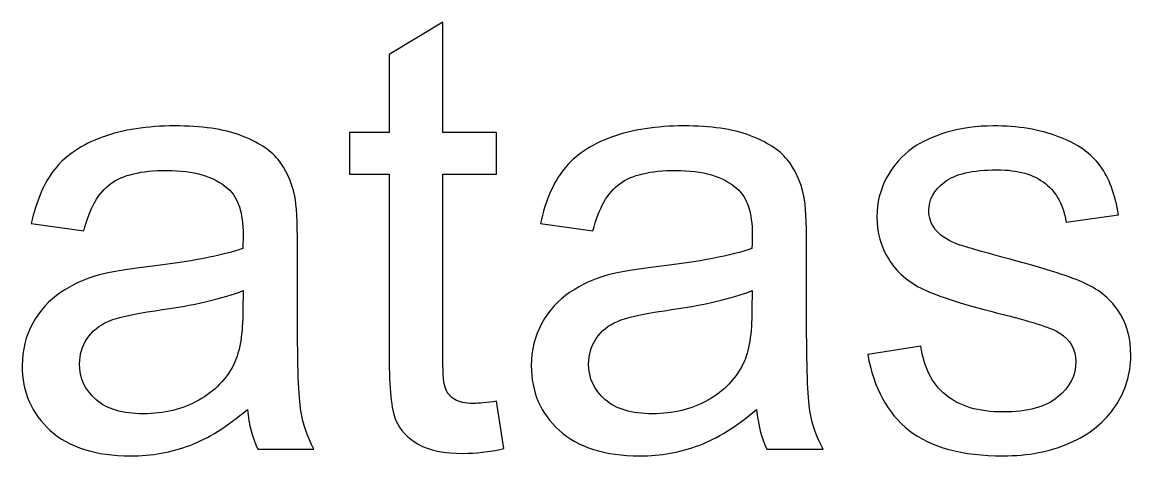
# Model space of a CAD drawing. Header units: centimetres. Extents: x -93 to 10, y -23 to 17.
# Drawn here: x 2.51 to 5.585, y -1.681 to -0.477 of the extents above; entities that cross this region are included whole.
import ezdxf

# ---------------------------------------------------------------- set-up
doc = ezdxf.new("R2010")
doc.units = ezdxf.units.CM
doc.header["$MEASUREMENT"] = 0
doc.layers.add('CASE_LAYER', color=7, linetype='Continuous')

msp = doc.modelspace()

# ---------------------------------------------------------------- linework, layer by layer
at = {"layer": 'CASE_LAYER', "color": 250}
for points, knots in [([(3.82598, -1.52921), (3.82598, -1.52921), (3.8463, -1.66073), (3.8463, -1.66073), (3.80453, -1.66948), (3.76699, -1.67399), (3.73425, -1.67399), (3.68035, -1.67399), (3.63858, -1.66553), (3.60867, -1.64831), (3.57903, -1.6311), (3.55815, -1.6088), (3.54601, -1.58086), (3.53388, -1.55292), (3.52795, -1.49422), (3.52795, -1.40475), (3.52795, -1.40475), (3.52795, -0.89845), (3.52795, -0.89845), (3.52795, -0.89845), (3.41788, -0.89845), (3.41788, -0.89845), (3.41788, -0.89845), (3.41788, -0.7833), (3.41788, -0.7833), (3.41788, -0.7833), (3.52795, -0.7833), (3.52795, -0.7833), (3.52795, -0.7833), (3.52795, -0.56599), (3.52795, -0.56599), (3.52795, -0.56599), (3.67696, -0.47653), (3.67696, -0.47653), (3.67696, -0.47653), (3.67696, -0.7833), (3.67696, -0.7833), (3.67696, -0.7833), (3.82598, -0.7833), (3.82598, -0.7833), (3.82598, -0.7833), (3.82598, -0.89845), (3.82598, -0.89845), (3.82598, -0.89845), (3.67696, -0.89845), (3.67696, -0.89845), (3.67696, -0.89845), (3.67696, -1.41322), (3.67696, -1.41322), (3.67696, -1.45584), (3.6795, -1.48321), (3.68486, -1.49535), (3.68994, -1.50748), (3.69841, -1.51708), (3.71026, -1.52442), (3.72212, -1.53147), (3.73905, -1.53514), (3.76106, -1.53514), (3.77743, -1.53514), (3.79916, -1.53316), (3.82598, -1.52921)], [0, 0, 0, 0, 0.05, 0.05, 0.05, 0.1, 0.1, 0.1, 0.15, 0.15, 0.15, 0.2, 0.2, 0.2, 0.25, 0.25, 0.25, 0.3, 0.3, 0.3, 0.35, 0.35, 0.35, 0.4, 0.4, 0.4, 0.45, 0.45, 0.45, 0.5, 0.5, 0.5, 0.55, 0.55, 0.55, 0.6, 0.6, 0.6, 0.65, 0.65, 0.65, 0.7, 0.7, 0.7, 0.75, 0.75, 0.75, 0.8, 0.8, 0.8, 0.85, 0.85, 0.85, 0.9, 0.9, 0.9, 0.95, 0.95, 0.95, 1, 1, 1, 1]), ([(3.13482, -1.55207), (3.0795, -1.5992), (3.02616, -1.63222), (2.97508, -1.6517), (2.924, -1.67117), (2.86925, -1.68077), (2.81055, -1.68077), (2.71403, -1.68077), (2.6398, -1.65734), (2.58787, -1.61021), (2.53594, -1.56336), (2.50998, -1.50325), (2.50998, -1.43015), (2.50998, -1.38726), (2.51986, -1.34803), (2.53933, -1.31247), (2.55909, -1.27691), (2.58477, -1.24869), (2.61638, -1.22724), (2.64827, -1.20579), (2.68383, -1.18942), (2.72362, -1.17841), (2.75297, -1.17079), (2.79728, -1.16345), (2.85627, -1.15612), (2.97649, -1.14201), (3.06539, -1.12479), (3.12212, -1.10503), (3.12268, -1.08471), (3.12297, -1.07173), (3.12297, -1.06637), (3.12297, -1.00597), (3.10885, -0.96336), (3.08063, -0.93852), (3.04253, -0.90494), (2.98581, -0.88829), (2.91073, -0.88829), (2.84046, -0.88829), (2.78853, -0.90071), (2.75523, -0.92526), (2.72165, -0.94981), (2.69709, -0.99327), (2.68101, -1.05593), (2.68101, -1.05593), (2.53538, -1.03561), (2.53538, -1.03561), (2.54864, -0.97324), (2.57038, -0.92272), (2.60086, -0.88434), (2.63134, -0.84595), (2.67536, -0.8166), (2.73294, -0.79572), (2.79023, -0.77512), (2.85711, -0.76468), (2.93275, -0.76468), (3.00782, -0.76468), (3.06906, -0.77342), (3.11619, -0.7912), (3.16304, -0.80898), (3.19775, -0.831), (3.21977, -0.85781), (3.24178, -0.88462), (3.2573, -0.91849), (3.26633, -0.95941), (3.27113, -0.98481), (3.27367, -1.03053), (3.27367, -1.09629), (3.27367, -1.09629), (3.27367, -1.29384), (3.27367, -1.29384), (3.27367, -1.43185), (3.27678, -1.51905), (3.28299, -1.55602), (3.28891, -1.593), (3.30133, -1.62827), (3.31939, -1.66214), (3.31939, -1.66214), (3.16361, -1.66214), (3.16361, -1.66214), (3.14865, -1.63081), (3.13905, -1.59412), (3.13482, -1.55207)], [0, 0, 0, 0, 0.037037, 0.037037, 0.037037, 0.0740741, 0.0740741, 0.0740741, 0.1111111, 0.1111111, 0.1111111, 0.1481481, 0.1481481, 0.1481481, 0.1851852, 0.1851852, 0.1851852, 0.2222222, 0.2222222, 0.2222222, 0.2592593, 0.2592593, 0.2592593, 0.2962963, 0.2962963, 0.2962963, 0.3333333, 0.3333333, 0.3333333, 0.3703704, 0.3703704, 0.3703704, 0.4074074, 0.4074074, 0.4074074, 0.4444444, 0.4444444, 0.4444444, 0.4814815, 0.4814815, 0.4814815, 0.5185185, 0.5185185, 0.5185185, 0.5555556, 0.5555556, 0.5555556, 0.5925926, 0.5925926, 0.5925926, 0.6296296, 0.6296296, 0.6296296, 0.6666667, 0.6666667, 0.6666667, 0.7037037, 0.7037037, 0.7037037, 0.7407407, 0.7407407, 0.7407407, 0.7777778, 0.7777778, 0.7777778, 0.8148148, 0.8148148, 0.8148148, 0.8518519, 0.8518519, 0.8518519, 0.8888889, 0.8888889, 0.8888889, 0.9259259, 0.9259259, 0.9259259, 0.962963, 0.962963, 0.962963, 1, 1, 1, 1]), ([(4.54705, -1.55207), (4.49173, -1.5992), (4.43839, -1.63222), (4.38731, -1.6517), (4.33623, -1.67117), (4.28148, -1.68077), (4.22278, -1.68077), (4.12626, -1.68077), (4.05203, -1.65734), (4.0001, -1.61021), (3.94817, -1.56336), (3.92221, -1.50325), (3.92221, -1.43015), (3.92221, -1.38726), (3.93209, -1.34803), (3.95156, -1.31247), (3.97132, -1.27691), (3.997, -1.24869), (4.02861, -1.22724), (4.0605, -1.20579), (4.09606, -1.18942), (4.13585, -1.17841), (4.1652, -1.17079), (4.20951, -1.16345), (4.2685, -1.15612), (4.38872, -1.14201), (4.47762, -1.12479), (4.53435, -1.10503), (4.53491, -1.08471), (4.5352, -1.07173), (4.5352, -1.06637), (4.5352, -1.00597), (4.52108, -0.96336), (4.49286, -0.93852), (4.45476, -0.90494), (4.39804, -0.88829), (4.32296, -0.88829), (4.25269, -0.88829), (4.20076, -0.90071), (4.16746, -0.92526), (4.13388, -0.94981), (4.10932, -0.99327), (4.09324, -1.05593), (4.09324, -1.05593), (3.94761, -1.03561), (3.94761, -1.03561), (3.96087, -0.97324), (3.98261, -0.92272), (4.01309, -0.88434), (4.04357, -0.84595), (4.08759, -0.8166), (4.14517, -0.79572), (4.20246, -0.77512), (4.26934, -0.76468), (4.34498, -0.76468), (4.42005, -0.76468), (4.48129, -0.77342), (4.52842, -0.7912), (4.57527, -0.80898), (4.60998, -0.831), (4.632, -0.85781), (4.65401, -0.88462), (4.66953, -0.91849), (4.67856, -0.95941), (4.68336, -0.98481), (4.6859, -1.03053), (4.6859, -1.09629), (4.6859, -1.09629), (4.6859, -1.29384), (4.6859, -1.29384), (4.6859, -1.43185), (4.68901, -1.51905), (4.69522, -1.55602), (4.70114, -1.593), (4.71356, -1.62827), (4.73162, -1.66214), (4.73162, -1.66214), (4.57584, -1.66214), (4.57584, -1.66214), (4.56088, -1.63081), (4.55128, -1.59412), (4.54705, -1.55207)], [0, 0, 0, 0, 0.037037, 0.037037, 0.037037, 0.0740741, 0.0740741, 0.0740741, 0.1111111, 0.1111111, 0.1111111, 0.1481481, 0.1481481, 0.1481481, 0.1851852, 0.1851852, 0.1851852, 0.2222222, 0.2222222, 0.2222222, 0.2592593, 0.2592593, 0.2592593, 0.2962963, 0.2962963, 0.2962963, 0.3333333, 0.3333333, 0.3333333, 0.3703704, 0.3703704, 0.3703704, 0.4074074, 0.4074074, 0.4074074, 0.4444444, 0.4444444, 0.4444444, 0.4814815, 0.4814815, 0.4814815, 0.5185185, 0.5185185, 0.5185185, 0.5555556, 0.5555556, 0.5555556, 0.5925926, 0.5925926, 0.5925926, 0.6296296, 0.6296296, 0.6296296, 0.6666667, 0.6666667, 0.6666667, 0.7037037, 0.7037037, 0.7037037, 0.7407407, 0.7407407, 0.7407407, 0.7777778, 0.7777778, 0.7777778, 0.8148148, 0.8148148, 0.8148148, 0.8518519, 0.8518519, 0.8518519, 0.8888889, 0.8888889, 0.8888889, 0.9259259, 0.9259259, 0.9259259, 0.962963, 0.962963, 0.962963, 1, 1, 1, 1]), ([(4.85551, -1.39967), (4.85551, -1.39967), (5.00283, -1.37597), (5.00283, -1.37597), (5.01102, -1.43495), (5.03416, -1.48011), (5.07198, -1.51172), (5.10979, -1.54304), (5.16285, -1.55885), (5.23059, -1.55885), (5.29917, -1.55885), (5.34997, -1.54502), (5.38327, -1.51708), (5.41629, -1.48942), (5.43294, -1.45668), (5.43294, -1.41915), (5.43294, -1.38556), (5.41798, -1.35903), (5.38835, -1.33984), (5.36746, -1.32658), (5.31666, -1.30993), (5.23595, -1.28933), (5.12701, -1.26195), (5.05166, -1.23824), (5.00932, -1.21821), (4.96727, -1.19789), (4.93538, -1.17023), (4.91365, -1.13467), (4.89192, -1.09939), (4.88091, -1.06016), (4.88091, -1.01726), (4.88091, -0.97803), (4.88994, -0.94191), (4.90772, -0.90861), (4.92579, -0.87531), (4.95006, -0.84765), (4.98082, -0.82563), (5.00396, -0.8087), (5.03557, -0.79431), (5.07536, -0.78246), (5.11544, -0.7706), (5.15805, -0.76468), (5.20377, -0.76468), (5.27264, -0.76468), (5.33303, -0.77455), (5.38496, -0.79459), (5.43717, -0.81435), (5.47555, -0.84144), (5.50039, -0.87531), (5.52494, -0.90945), (5.54216, -0.95489), (5.55147, -1.0119), (5.55147, -1.0119), (5.40585, -1.03222), (5.40585, -1.03222), (5.39935, -0.9865), (5.38016, -0.95066), (5.34855, -0.92498), (5.31695, -0.89929), (5.27235, -0.88659), (5.2145, -0.88659), (5.14648, -0.88659), (5.09766, -0.89788), (5.06859, -0.92046), (5.03952, -0.94304), (5.02485, -0.96957), (5.02485, -0.99977), (5.02485, -1.01896), (5.03077, -1.03645), (5.04291, -1.05198), (5.05504, -1.06778), (5.07395, -1.08105), (5.09992, -1.09149), (5.11487, -1.09713), (5.15834, -1.10983), (5.23115, -1.12959), (5.33614, -1.15753), (5.40951, -1.18067), (5.45128, -1.19845), (5.49305, -1.21623), (5.52579, -1.24248), (5.5495, -1.27634), (5.57349, -1.31049), (5.58534, -1.35283), (5.58534, -1.40362), (5.58534, -1.45301), (5.57095, -1.49958), (5.54188, -1.54332), (5.51281, -1.58707), (5.47104, -1.62094), (5.41657, -1.64492), (5.36182, -1.66891), (5.30001, -1.68077), (5.23115, -1.68077), (5.11713, -1.68077), (5.02993, -1.65706), (4.9701, -1.60993), (4.91026, -1.56252), (4.87216, -1.49252), (4.85551, -1.39967)], [0, 0, 0, 0, 0.030303, 0.030303, 0.030303, 0.0606061, 0.0606061, 0.0606061, 0.0909091, 0.0909091, 0.0909091, 0.1212121, 0.1212121, 0.1212121, 0.1515152, 0.1515152, 0.1515152, 0.1818182, 0.1818182, 0.1818182, 0.2121212, 0.2121212, 0.2121212, 0.2424242, 0.2424242, 0.2424242, 0.2727273, 0.2727273, 0.2727273, 0.3030303, 0.3030303, 0.3030303, 0.3333333, 0.3333333, 0.3333333, 0.3636364, 0.3636364, 0.3636364, 0.3939394, 0.3939394, 0.3939394, 0.4242424, 0.4242424, 0.4242424, 0.4545455, 0.4545455, 0.4545455, 0.4848485, 0.4848485, 0.4848485, 0.5151515, 0.5151515, 0.5151515, 0.5454545, 0.5454545, 0.5454545, 0.5757576, 0.5757576, 0.5757576, 0.6060606, 0.6060606, 0.6060606, 0.6363636, 0.6363636, 0.6363636, 0.6666667, 0.6666667, 0.6666667, 0.6969697, 0.6969697, 0.6969697, 0.7272727, 0.7272727, 0.7272727, 0.7575758, 0.7575758, 0.7575758, 0.7878788, 0.7878788, 0.7878788, 0.8181818, 0.8181818, 0.8181818, 0.8484848, 0.8484848, 0.8484848, 0.8787879, 0.8787879, 0.8787879, 0.9090909, 0.9090909, 0.9090909, 0.9393939, 0.9393939, 0.9393939, 0.969697, 0.969697, 0.969697, 1, 1, 1, 1]), ([(3.12297, -1.22187), (3.06878, -1.24389), (2.9875, -1.26251), (2.87913, -1.27775), (2.8176, -1.2865), (2.77414, -1.29638), (2.74874, -1.30739), (2.72334, -1.31839), (2.70387, -1.33448), (2.69004, -1.35537), (2.67621, -1.37653), (2.66915, -1.39996), (2.66915, -1.42592), (2.66915, -1.46515), (2.68411, -1.49817), (2.71431, -1.52442), (2.74451, -1.55066), (2.78853, -1.56393), (2.84639, -1.56393), (2.90368, -1.56393), (2.95476, -1.55151), (2.99963, -1.52639), (3.04423, -1.50156), (3.07725, -1.46741), (3.09813, -1.42423), (3.11422, -1.39064), (3.12212, -1.34125), (3.12212, -1.27606), (3.12212, -1.27606), (3.12297, -1.22187), (3.12297, -1.22187)], [0, 0, 0, 0, 0.1, 0.1, 0.1, 0.2, 0.2, 0.2, 0.3, 0.3, 0.3, 0.4, 0.4, 0.4, 0.5, 0.5, 0.5, 0.6, 0.6, 0.6, 0.7, 0.7, 0.7, 0.8, 0.8, 0.8, 0.9, 0.9, 0.9, 1, 1, 1, 1]), ([(4.5352, -1.22187), (4.48101, -1.24389), (4.39973, -1.26251), (4.29136, -1.27775), (4.22983, -1.2865), (4.18637, -1.29638), (4.16097, -1.30739), (4.13557, -1.31839), (4.1161, -1.33448), (4.10227, -1.35537), (4.08844, -1.37653), (4.08138, -1.39996), (4.08138, -1.42592), (4.08138, -1.46515), (4.09634, -1.49817), (4.12654, -1.52442), (4.15674, -1.55066), (4.20076, -1.56393), (4.25862, -1.56393), (4.31591, -1.56393), (4.36699, -1.55151), (4.41186, -1.52639), (4.45646, -1.50156), (4.48948, -1.46741), (4.51036, -1.42423), (4.52645, -1.39064), (4.53435, -1.34125), (4.53435, -1.27606), (4.53435, -1.27606), (4.5352, -1.22187), (4.5352, -1.22187)], [0, 0, 0, 0, 0.1, 0.1, 0.1, 0.2, 0.2, 0.2, 0.3, 0.3, 0.3, 0.4, 0.4, 0.4, 0.5, 0.5, 0.5, 0.6, 0.6, 0.6, 0.7, 0.7, 0.7, 0.8, 0.8, 0.8, 0.9, 0.9, 0.9, 1, 1, 1, 1])]:
    msp.add_open_spline(points, degree=3, knots=knots, dxfattribs=at)

doc.saveas('drawing.dxf')
